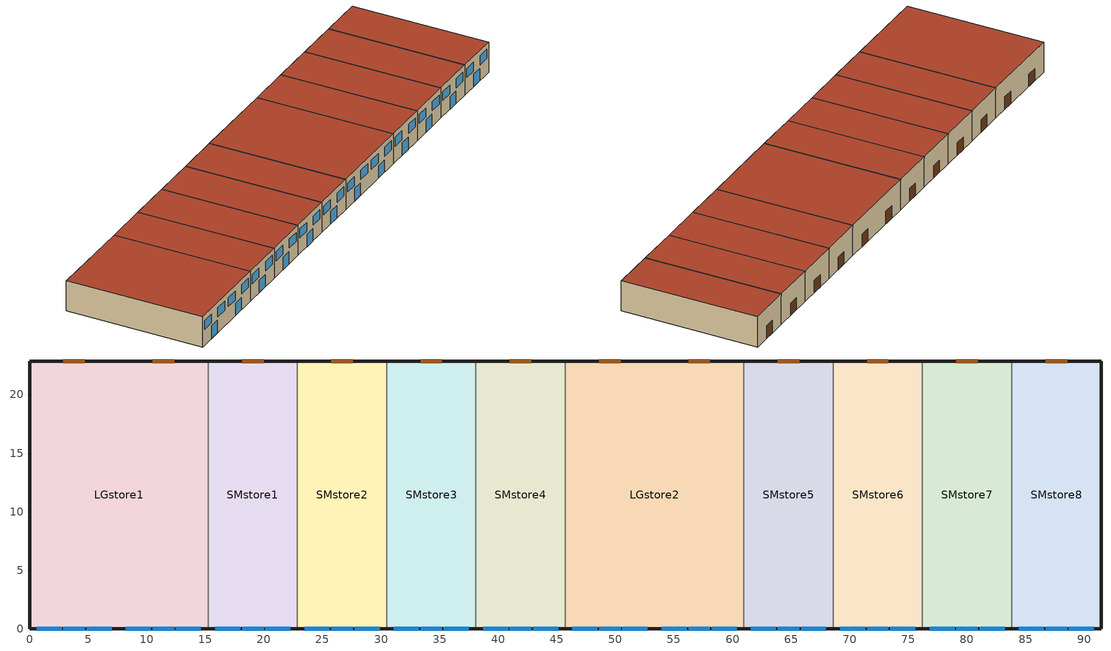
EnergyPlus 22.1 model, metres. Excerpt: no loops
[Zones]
LGstore1
 floor ground (LGstore1_Floor_Ffactor): 0,22.86 15.24,22.86 15.24,0 0,0 z0
 wall outside (nonres_ext_wall_grd): 15.24,22.86 0,22.86 0,0 15.24,0 z0:5.18
 wall to SMstore1 (int_wall): 15.24,0 15.24,22.86 z0:5.18
 window (NonresWindow_U_0.248_SHGC_0.21): 0.61,0 2.74,0 / 4.88,0 7.01,0 / 8.23,0 10.36,0 / 12.5,0 14.63,0 z2.72:4.24; 2.9,0 4.73,0 / 10.52,0 12.35,0 z0:2.13
 door (Swinging Door_con): 4.73,22.86 2.9,22.86 / 12.35,22.86 10.52,22.86 z0:2.13
 roof outside (nonres_roof): 15.24,22.86 0,22.86 0,0 15.24,0 z5.18
SMstore1
 floor ground (SMstore1_Floor_Ffactor): 15.24,22.86 22.86,22.86 22.86,0 15.24,0 z0
 wall outside (nonres_ext_wall_grd): 15.24,0 22.86,0 / 22.86,22.86 15.24,22.86 z0:5.18
 wall to SMstore2 (int_wall): 22.86,0 22.86,22.86 z0:5.18
 window (NonresWindow_U_0.248_SHGC_0.21): 15.85,0 17.98,0 / 20.12,0 22.25,0 z2.72:4.24; 18.14,0 19.97,0 z0:2.13
 door (Swinging Door_con): 19.97,22.86 18.14,22.86 z0:2.13
 roof outside (nonres_roof): 22.86,22.86 15.24,22.86 15.24,0 22.86,0 z5.18
SMstore2
 floor ground (SMstore2_Floor_Ffactor): 22.86,22.86 30.48,22.86 30.48,0 22.86,0 z0
 wall outside (nonres_ext_wall_grd): 22.86,0 30.48,0 / 30.48,22.86 22.86,22.86 z0:5.18
 wall to SMstore3 (int_wall): 30.48,0 30.48,22.86 z0:5.18
 window (NonresWindow_U_0.248_SHGC_0.21): 23.47,0 25.6,0 / 27.74,0 29.87,0 z2.72:4.24; 25.76,0 27.58,0 z0:2.13
 door (Swinging Door_con): 27.58,22.86 25.76,22.86 z0:2.13
 roof outside (nonres_roof): 30.48,22.86 22.86,22.86 22.86,0 30.48,0 z5.18
SMstore3
 floor ground (SMstore3_Floor_Ffactor): 30.48,22.86 38.1,22.86 38.1,0 30.48,0 z0
 wall outside (nonres_ext_wall_grd): 30.48,0 38.1,0 / 38.1,22.86 30.48,22.86 z0:5.18
 wall to SMstore4 (int_wall): 38.1,0 38.1,22.86 z0:5.18
 window (NonresWindow_U_0.248_SHGC_0.21): 31.09,0 33.22,0 / 35.36,0 37.49,0 z2.72:4.24; 33.38,0 35.2,0 z0:2.13
 door (Swinging Door_con): 35.2,22.86 33.38,22.86 z0:2.13
 roof outside (nonres_roof): 38.1,22.86 30.48,22.86 30.48,0 38.1,0 z5.18
SMstore4
 floor ground (SMstore4_Floor_Ffactor): 38.1,22.86 45.72,22.86 45.72,0 38.1,0 z0
 wall outside (nonres_ext_wall_grd): 38.1,0 45.72,0 / 45.72,22.86 38.1,22.86 z0:5.18
 wall to LGstore2 (int_wall): 45.72,0 45.72,22.86 z0:5.18
 window (NonresWindow_U_0.248_SHGC_0.21): 38.71,0 40.84,0 / 42.98,0 45.11,0 z2.72:4.24; 41,0 42.82,0 z0:2.13
 door (Swinging Door_con): 42.82,22.86 41,22.86 z0:2.13
 roof outside (nonres_roof): 45.72,22.86 38.1,22.86 38.1,0 45.72,0 z5.18
LGstore2
 floor ground (LGstore2_Floor_Ffactor): 45.72,22.86 60.96,22.86 60.96,0 45.72,0 z0
 wall outside (nonres_ext_wall_grd): 60.96,22.86 45.72,22.86 / 45.72,0 60.96,0 z0:5.18
 wall to SMstore5 (int_wall): 60.96,0 60.96,22.86 z0:5.18
 window (NonresWindow_U_0.248_SHGC_0.21): 46.33,0 48.46,0 / 50.6,0 52.73,0 / 53.95,0 56.08,0 / 58.22,0 60.35,0 z2.72:4.24; 48.62,0 50.44,0 / 56.24,0 58.06,0 z0:2.13
 door (Swinging Door_con): 50.44,22.86 48.62,22.86 / 58.06,22.86 56.24,22.86 z0:2.13
 roof outside (nonres_roof): 60.96,22.86 45.72,22.86 45.72,0 60.96,0 z5.18
SMstore5
 floor ground (SMstore5_Floor_Ffactor): 60.96,22.86 68.58,22.86 68.58,0 60.96,0 z0
 wall outside (nonres_ext_wall_grd): 60.96,0 68.58,0 / 68.58,22.86 60.96,22.86 z0:5.18
 wall to SMstore6 (int_wall): 68.58,0 68.58,22.86 z0:5.18
 window (NonresWindow_U_0.248_SHGC_0.21): 61.57,0 63.7,0 / 65.84,0 67.97,0 z2.72:4.24; 63.86,0 65.68,0 z0:2.13
 door (Swinging Door_con): 65.68,22.86 63.86,22.86 z0:2.13
 roof outside (nonres_roof): 68.58,22.86 60.96,22.86 60.96,0 68.58,0 z5.18
SMstore6
 floor ground (SMstore6_Floor_Ffactor): 68.58,22.86 76.2,22.86 76.2,0 68.58,0 z0
 wall outside (nonres_ext_wall_grd): 68.58,0 76.2,0 / 76.2,22.86 68.58,22.86 z0:5.18
 wall to SMstore7 (int_wall): 76.2,0 76.2,22.86 z0:5.18
 window (NonresWindow_U_0.248_SHGC_0.21): 69.19,0 71.32,0 / 73.46,0 75.59,0 z2.72:4.24; 71.48,0 73.3,0 z0:2.13
 door (Swinging Door_con): 73.3,22.86 71.48,22.86 z0:2.13
 roof outside (nonres_roof): 76.2,22.86 68.58,22.86 68.58,0 76.2,0 z5.18
SMstore7
 floor ground (SMstore7_Floor_Ffactor): 76.2,22.86 83.82,22.86 83.82,0 76.2,0 z0
 wall outside (nonres_ext_wall_grd): 76.2,0 83.82,0 / 83.82,22.86 76.2,22.86 z0:5.18
 wall to SMstore8 (int_wall): 83.82,0 83.82,22.86 z0:5.18
 window (NonresWindow_U_0.248_SHGC_0.21): 76.81,0 78.94,0 / 81.08,0 83.21,0 z2.72:4.24; 79.1,0 80.92,0 z0:2.13
 door (Swinging Door_con): 80.92,22.86 79.1,22.86 z0:2.13
 roof outside (nonres_roof): 83.82,22.86 76.2,22.86 76.2,0 83.82,0 z5.18
SMstore8
 floor ground (SMstore8_Floor_Ffactor): 83.82,22.86 91.44,22.86 91.44,0 83.82,0 z0
 wall outside (nonres_ext_wall_grd): 83.82,0 91.44,0 91.44,22.86 83.82,22.86 z0:5.18
 window (NonresWindow_U_0.248_SHGC_0.21): 84.43,0 86.56,0 / 88.7,0 90.83,0 z2.72:4.24; 86.72,0 88.54,0 z0:2.13
 door (Swinging Door_con): 88.54,22.86 86.72,22.86 z0:2.13
 roof outside (nonres_roof): 91.44,22.86 83.82,22.86 83.82,0 91.44,0 z5.18
[Building]
RetailStripmall: North Axis {deg}=0; Terrain=City; Loads Convergence Tolerance Value {W}=0.04; Temperature Convergence Tolerance Value {deltaC}=0.2; Solar Distribution=FullInteriorAndExterior; Maximum Number of Warmup Days=25; Minimum Number of Warmup Days=6
[Site:Location]
Site:Location=Albuquerque.Intl.Sunport_NM_USA WMO=723650; Latitude {N+ S-}=35.04; Longitude {W- E+}=-106.62; Time Zone Relative to GMT {GMT+/-}=-7; Elevation {m}=1620
[SizingPeriod:DesignDay] Day of Month=21; Dry-Bulb Temperature Range Modifier Type=DefaultMultipliers; Humidity Condition Type=Wetbulb; Barometric Pressure {Pa}=83318; Rain {Yes/No}=No; Snow on ground {Yes/No}=No; Daylight Savings Time Indicator=No
Name | Month | Day Type | Maximum Dry-Bulb Temperature {C} | Daily Dry-Bulb Temperature Range {C} | Wetbulb at Maximum Dry-Bulb {C} | Wind Speed {m/s} design conditions vs. traditional 6.71 m/s (15 mph) | Wind Direction {Degrees; N=0, S=180} | Solar Model Indicator | Clearness {0.0 to 1.1} | Wind Speed {m/s} design conditions vs. traditional 3.35 m/s (7mph) | ASHRAE Clear Sky Optical Depth for Beam Irradiance (taub) | ASHRAE Clear Sky Optical Depth for Diffuse Irradiance (taud)
Albuquerque.Intl.Sunport_NM_USA Ann Htg 99.6% Condns DB | 12 | WinterDesignDay | -7.9 | 0 | -7.9 | 3.2 | 0 | ASHRAEClearSky | 0
Albuquerque.Intl.Sunport_NM_USA Ann Clg .4% Condns DB=>MWB | 7 | SummerDesignDay | 35.1 | 13.5 | 15.7 |  | 220 | ASHRAETau |  | 4.4 | 0.463 | 1.887
[Site:WaterMainsTemperature]
Calculation Method=Correlation; Annual average outdoor air temperature {C}=13.6333; Maximum difference in monthly average outdoor air temperatures {C}=23.5
[Site:GroundTemperature:FCfactorMethod]
January Ground Temperature {C}=13.7; February Ground Temperature {C}=7; March Ground Temperature {C}=2.1; April Ground Temperature {C}=2.6; May Ground Temperature {C}=4.3; June Ground Temperature {C}=8.8; July Ground Temperature {C}=13.9; August Ground Temperature {C}=17.8; September Ground Temperature {C}=23.2; October Ground Temperature {C}=25.6; November Ground Temperature {C}=24.1; December Ground Temperature {C}=20.5
[Material:NoMass]
Opaque Door panel_con: MediumRough, 0.475973, 0.9, 0.7, 0.7
Nonres_Roof_Insulation: MediumSmooth, 5.30668, 0.9, 0.7, 0.7
Nonres_Exterior_Wall_Insulation_grd: MediumSmooth, 1.81952, 0.9, 0.7, 0.7
[Construction]
Swinging Door_con: Opaque Door panel_con
InteriorFurnishings: Std Wood 6inch
int_wall: G01 13mm gypsum board, G01 13mm gypsum board
nonres_roof: F13 Built-up roofing, Nonres_Roof_Insulation, F08 Metal surface
nonres_ext_wall_grd: F07 25mm stucco, G01 16mm gypsum board, Nonres_Exterior_Wall_Insulation_grd, G01 16mm gypsum board
NonresWindow_U_0.248_SHGC_0.21: Nonres Window Glazing Layer
[Material]
Name | Roughness | Thickness {m} | Conductivity {W/m-K} | Density {kg/m3} | Specific Heat {J/kg-K} | Thermal Absorptance | Solar Absorptance | Visible Absorptance | Absorptance:Thermal | Absorptance:Solar | Absorptance:Visible
Std Wood 6inch | MediumSmooth | 0.15 | 0.12 | 540 | 1210 | 0.9 | 0.7 | 0.7
F07 25mm stucco | Smooth | 0.0254 | 0.72 | 1856 | 840 | 0.9 | 0.7 | 0.7
F08 Metal surface | Smooth | 0.0008 | 45.28 | 7824 | 500
F13 Built-up roofing | Rough | 0.0095 | 0.16 | 1120 | 1460 |  |  |  | 0.9 | 0.77
G01 13mm gypsum board | Smooth | 0.0127 | 0.16 | 800 | 1090 |  |  |  | 0.9 | 0.7 | 0.5
G01 16mm gypsum board | MediumSmooth | 0.0159 | 0.16 | 800 | 1090
[WindowMaterial:SimpleGlazingSystem]
Nonres Window Glazing Layer: U-Factor {W/m2-K}=1.40821; Solar Heat Gain Coefficient=0.21; Visible Transmittance=0.29
[Construction:FfactorGroundFloor] F-Factor {W/m-K}=0.90012
Name | Area {m2} | PerimeterExposed {m}
LGstore1_Floor_Ffactor | 348.3864 | 53.34
SMstore1_Floor_Ffactor; SMstore2_Floor_Ffactor; SMstore3_Floor_Ffactor; SMstore4_Floor_Ffactor; SMstore5_Floor_Ffactor; SMstore6_Floor_Ffactor; SMstore7_Floor_Ffactor | 174.193 | 15.24
LGstore2_Floor_Ffactor | 348.386 | 30.48
SMstore8_Floor_Ffactor | 174.193 | 38.1
[Generator:PVWatts]
PV_module: PVWatts Version=5; DC System Capacity {W}=13500; Module Type=Premium; Array Type=FixedOpenRack; System Losses=0.113; Array Geometry Type=TiltAzimuth; Tilt Angle {deg}=0; Azimuth Angle {deg}=180
[ElectricLoadCenter:Generators]
PV_Generator: Generator 1=PV_module; Generator 1 Rated Electric Power Output {W}=13500; Generator 1 Availability Schedule=PV_SCH
[ElectricLoadCenter:Inverter:PVWatts]
PV_Inverter: DC to AC Size Ratio=1.2; Inverter Efficiency=0.96
[ElectricLoadCenter:Distribution]
Generator: Generator List=PV_Generator; Generator Operation Scheme Type=Baseload; Electrical Buss Type=DirectCurrentWithInverter; Inverter=PV_Inverter
[Zone] Type=1; Multiplier=1; Ceiling Height {m}=-9999; Floor Area {m2}=autocalculate; Part of Total Floor Area=Yes
Name | Volume {m3}
LGstore1; LGstore2 | 1805.2
SMstore1; SMstore2; SMstore3; SMstore4; SMstore5; SMstore6; SMstore7; SMstore8 | 902.6
[InternalMass] Construction=InteriorFurnishings
Name | Zone or ZoneList | Surface Area {m2}
LGstore1_InternalMass_1 | LGstore1 | 696.7728
SMstore1_InternalMass_1 | SMstore1 | 348.3864
SMstore2_InternalMass_1 | SMstore2 | 348.3864
SMstore3_InternalMass_1 | SMstore3 | 348.3864
SMstore4_InternalMass_1 | SMstore4 | 348.3864
LGstore2_InternalMass_1 | LGstore2 | 696.7728
SMstore5_InternalMass_1 | SMstore5 | 348.3864
SMstore6_InternalMass_1 | SMstore6 | 348.3864
SMstore7_InternalMass_1 | SMstore7 | 348.3864
SMstore8_InternalMass_1 | SMstore8 | 348.3864
[ZoneInfiltration:DesignFlowRate] Temperature Term Coefficient=0; Velocity Squared Term Coefficient=0
Name | Zone or ZoneList | Schedule | Design Flow Rate Calculation Method | Flow per Exterior Surface Area {m3/s-m2} | Constant Term Coefficient | Velocity Term Coefficient | Design Flow Rate {m3/s}
LGstore1_Infiltration | LGstore1 | Type1_Infil_SCH | Flow/ExteriorWallArea | 0.000569572 | 0 | 0.224
LGstore1_Door_Infiltration | LGstore1 | INFIL_Door_Opening_SCH | Flow/Zone |  | 1 | 0 | 0.241165
SMstore1_Infiltration | SMstore1 | Type1_Infil_SCH | Flow/ExteriorWallArea | 0.000569572 | 0 | 0.224
SMstore1_Door_Infiltration | SMstore1 | INFIL_Door_Opening_SCH | Flow/Zone |  | 1 | 0 | 0.134505
SMstore2_Infiltration | SMstore2 | Type2_Infil_SCH | Flow/ExteriorWallArea | 0.000569572 | 0 | 0.224
SMstore2_Door_Infiltration | SMstore2 | INFIL_Door_Opening_SCH | Flow/Zone |  | 1 | 0 | 0.134505
SMstore3_Infiltration | SMstore3 | Type2_Infil_SCH | Flow/ExteriorWallArea | 0.000569572 | 0 | 0.224
SMstore3_Door_Infiltration | SMstore3 | INFIL_Door_Opening_SCH | Flow/Zone |  | 1 | 0 | 0.134505
SMstore4_Infiltration | SMstore4 | Type2_Infil_SCH | Flow/ExteriorWallArea | 0.000569572 | 0 | 0.224
SMstore4_Door_Infiltration | SMstore4 | INFIL_Door_Opening_SCH | Flow/Zone |  | 1 | 0 | 0.134505
LGstore2_Infiltration | LGstore2 | Type3_Infil_SCH | Flow/ExteriorWallArea | 0.000569572 | 0 | 0.224
LGstore2_Door_Infiltration | LGstore2 | INFIL_Door_Opening_SCH | Flow/Zone |  | 1 | 0 | 0.241165
SMstore5_Infiltration | SMstore5 | Type3_Infil_SCH | Flow/ExteriorWallArea | 0.000569572 | 0 | 0.224
SMstore5_Door_Infiltration | SMstore5 | INFIL_Door_Opening_SCH | Flow/Zone |  | 1 | 0 | 0.134505
SMstore6_Infiltration | SMstore6 | Type3_Infil_SCH | Flow/ExteriorWallArea | 0.000569572 | 0 | 0.224
SMstore6_Door_Infiltration | SMstore6 | INFIL_Door_Opening_SCH | Flow/Zone |  | 1 | 0 | 0.134505
SMstore7_Infiltration | SMstore7 | Type3_Infil_SCH | Flow/ExteriorWallArea | 0.000569572 | 0 | 0.224
SMstore7_Door_Infiltration | SMstore7 | INFIL_Door_Opening_SCH | Flow/Zone |  | 1 | 0 | 0.134505
SMstore8_Infiltration | SMstore8 | Type3_Infil_SCH | Flow/ExteriorWallArea | 0.000569572 | 0 | 0.224
SMstore8_Door_Infiltration | SMstore8 | INFIL_Door_Opening_SCH | Flow/Zone |  | 1 | 0 | 0.134505
[People] Number of People Calculation Method=People; Fraction Radiant=0.3; Sensible Heat Fraction=AUTOCALCULATE; Activity Level Schedule=ACTIVITY_SCH; Enable ASHRAE 55 Comfort Warnings=No; Mean Radiant Temperature Calculation Type=EnclosureAveraged; Work Efficiency Schedule=WORK_EFF_SCH; Clothing Insulation Calculation Method=ClothingInsulationSchedule; Clothing Insulation Schedule=CLOTHING_SCH; Air Velocity Schedule=AIR_VELO_SCH; Thermal Comfort Model 1 Type=FANGER
Name | Zone or ZoneList or Space or SpaceList | Number of People Schedule | Number of People
LGstore1 | LGstore1 | Type1_OCC_SCH | 56.25053
SMstore1 | SMstore1 | Type1_OCC_SCH | 28.12446
SMstore2 | SMstore2 | Type2_OCC_SCH | 28.12446
SMstore3 | SMstore3 | Type2_OCC_SCH | 28.12446
SMstore4 | SMstore4 | Type2_OCC_SCH | 28.12446
LGstore2 | LGstore2 | Type3_OCC_SCH | 56.25053
SMstore5 | SMstore5 | Type3_OCC_SCH | 28.12446
SMstore6 | SMstore6 | Type3_OCC_SCH | 28.12446
SMstore7 | SMstore7 | Type3_OCC_SCH | 28.12446
SMstore8 | SMstore8 | Type3_OCC_SCH | 28.12446
[Lights] Design Level Calculation Method=Watts/Area; Return Air Fraction=0; Fraction Radiant=0.7; Fraction Visible=0.2; Fraction Replaceable=1; Return Air Fraction Calculated from Plenum Temperature=No
Name | Zone or ZoneList or Space or SpaceList | Schedule | Watts per Zone Floor Area {W/m2}
LGstore1_Lights | LGstore1 | ltg_sch_base_lpd1 | 7.551227
LGstore1_Lights_allowance | LGstore1 | ltg_sch_display_lpd_type3_lgstore | 4.03722
SMstore1_Lights | SMstore1 | ltg_sch_base_small_lpd1 | 7.574882
SMstore1_Lights_allowance | SMstore1 | ltg_sch_display_lpd_type3_smstore | 6.19089
SMstore2_Lights | SMstore2 | ltg_sch_base_small_lpd2_type2 | 7.55566
SMstore2_Lights_allowance | SMstore2 | ltg_sch_display_lpd_type2_smstore | 5.38359
SMstore3_Lights | SMstore3 | ltg_sch_base_small_lpd2_type2 | 7.55566
SMstore3_Lights_allowance | SMstore3 | ltg_sch_display_lpd_type2_smstore | 5.38359
SMstore4_Lights | SMstore4 | ltg_sch_base_small_lpd2_type2 | 7.55566
SMstore4_Lights_allowance | SMstore4 | ltg_sch_display_lpd_type2_smstore | 5.38359
LGstore2_Lights | LGstore2 | ltg_sch_base_lpd2 | 7.531999
LGstore2_Lights_allowance | LGstore2 | ltg_sch_display_lpd_type1_lgstore | 0
SMstore5_Lights | SMstore5 | ltg_sch_base_small_lpd2_type3 | 7.55566
SMstore5_Lights_allowance | SMstore5 | ltg_sch_display_lpd_type1_smstore | 0
SMstore6_Lights | SMstore6 | ltg_sch_base_small_lpd2_type3 | 7.55566
SMstore6_Lights_allowance | SMstore6 | ltg_sch_display_lpd_type1_smstore | 0
SMstore7_Lights | SMstore7 | ltg_sch_base_small_lpd2_type3 | 7.55566
SMstore7_Lights_allowance | SMstore7 | ltg_sch_display_lpd_type1_smstore | 0
SMstore8_Lights | SMstore8 | ltg_sch_base_small_lpd2_type3 | 7.55566
SMstore8_Lights_allowance | SMstore8 | ltg_sch_display_lpd_type1_smstore | 0
[ElectricEquipment] Design Level Calculation Method=EquipmentLevel; Fraction Latent=0; Fraction Radiant=0.5; Fraction Lost=0
Name | Zone or ZoneList or Space or SpaceList | Schedule | Design Level {W}
LGstore1_MiscPlug_Equip | LGstore1 | TYPE1_EQUIP_SCH | 1498.06
SMstore1_MiscPlug_Equip | SMstore1 | TYPE1_EQUIP_SCH | 749.0308
SMstore2_MiscPlug_Equip | SMstore2 | TYPE2_EQUIP_SCH | 749.0308
SMstore3_MiscPlug_Equip | SMstore3 | TYPE2_EQUIP_SCH | 749.0308
SMstore4_MiscPlug_Equip | SMstore4 | TYPE2_EQUIP_SCH | 749.0308
LGstore2_MiscPlug_Equip | LGstore2 | TYPE3_EQUIP_SCH | 1498.06
SMstore5_MiscPlug_Equip | SMstore5 | TYPE3_EQUIP_SCH | 749.0308
SMstore6_MiscPlug_Equip | SMstore6 | TYPE3_EQUIP_SCH | 749.0308
SMstore7_MiscPlug_Equip | SMstore7 | TYPE3_EQUIP_SCH | 749.0308
SMstore8_MiscPlug_Equip | SMstore8 | TYPE3_EQUIP_SCH | 749.0308
[Exterior:Lights] Control Option=AstronomicalClock
Name | Schedule | Design Level {W}
Exterior_Lights_a | Exterior_lighting_schedule_a | 437.57
Exterior_Lights_b | Exterior_lighting_schedule_b_2016 | 1882.64
Exterior_Lights_c | Exterior_lighting_schedule_c_2016 | 1466.47
[EnergyManagementSystem:Sensor]
OAT_F: Output:Variable or Output:Meter=Site Outdoor Air Drybulb Temperature
[EnergyManagementSystem:Actuator] Actuated Component Type=Lights; Actuated Component Control Type=Electricity Rate
Name | Actuated Component Unique
LGSTORE1_Light_Actuator | LGSTORE1_lights
LGSTORE1_Light_ALLOWANCE_Actuator | LGSTORE1_lights_ALLOWANCE
SMSTORE1_Light_Actuator | SMSTORE1_lights
SMSTORE1_Light_ALLOWANCE_Actuator | SMSTORE1_lights_ALLOWANCE
SMSTORE2_Light_Actuator | SMSTORE2_lights
SMSTORE2_Light_ALLOWANCE_Actuator | SMSTORE2_lights_ALLOWANCE
SMSTORE3_Light_Actuator | SMSTORE3_lights
SMSTORE3_Light_ALLOWANCE_Actuator | SMSTORE3_lights_ALLOWANCE
SMSTORE4_Light_Actuator | SMSTORE4_lights
SMSTORE4_Light_ALLOWANCE_Actuator | SMSTORE4_lights_ALLOWANCE
SMSTORE5_Light_Actuator | SMSTORE5_lights
SMSTORE5_Light_ALLOWANCE_Actuator | SMSTORE5_lights_ALLOWANCE
SMSTORE6_Light_Actuator | SMSTORE6_lights
SMSTORE6_Light_ALLOWANCE_Actuator | SMSTORE6_lights_ALLOWANCE
SMSTORE7_Light_Actuator | SMSTORE7_lights
SMSTORE7_Light_ALLOWANCE_Actuator | SMSTORE7_lights_ALLOWANCE
SMSTORE8_Light_Actuator | SMSTORE8_lights
SMSTORE8_Light_ALLOWANCE_Actuator | SMSTORE8_lights_ALLOWANCE
LGSTORE2_Light_Actuator | LGSTORE2_lights
LGSTORE2_Light_ALLOWANCE_Actuator | LGSTORE2_lights_ALLOWANCE
[EnergyManagementSystem:Program]
SET_LGSTORE1_Light_EMS_Program: SET LGSTORE1_LSr_IP=0.093*LGSTORE1_LSr/LGSTORE1_Area; IF (LGSTORE1_Occ_Sensor <= 0) && (LGSTORE1_LSr_IP >= 0.02); SET LGSTORE1_Light_Actuator = 0.02*LGSTORE1_Area/0.09290304; SET LGSTORE1_Light_ALLOWANCE_Actuator = 0; ELSE; SET LGSTORE1_Light_Actuator = NULL; SET LGSTORE1_Light_ALLOWANCE_Actuator = NULL; ENDIF
SET_SMSTORE1_Light_EMS_Program: SET SMSTORE1_LSr_IP=0.093*SMSTORE1_LSr/SMSTORE1_Area; IF (SMSTORE1_Occ_Sensor <= 0) && (SMSTORE1_LSr_IP >= 0.02); SET SMSTORE1_Light_Actuator = 0.02*SMSTORE1_Area/0.09290304; SET SMSTORE1_Light_ALLOWANCE_Actuator = 0; ELSE; SET SMSTORE1_Light_Actuator = NULL; SET SMSTORE1_Light_ALLOWANCE_Actuator = NULL; ENDIF
SET_SMSTORE2_Light_EMS_Program: SET SMSTORE2_LSr_IP=0.093*SMSTORE2_LSr/SMSTORE2_Area; IF (SMSTORE2_Occ_Sensor <= 0) && (SMSTORE2_LSr_IP >= 0.02); SET SMSTORE2_Light_Actuator = 0.02*SMSTORE2_Area/0.09290304; SET SMSTORE2_Light_ALLOWANCE_Actuator = 0; ELSE; SET SMSTORE2_Light_Actuator = NULL; SET SMSTORE2_Light_ALLOWANCE_Actuator = NULL; ENDIF
SET_SMSTORE3_Light_EMS_Program: SET SMSTORE3_LSr_IP=0.093*SMSTORE3_LSr/SMSTORE3_Area; IF (SMSTORE3_Occ_Sensor <= 0) && (SMSTORE3_LSr_IP >= 0.02); SET SMSTORE3_Light_Actuator = 0.02*SMSTORE3_Area/0.09290304; SET SMSTORE3_Light_ALLOWANCE_Actuator = 0; ELSE; SET SMSTORE3_Light_Actuator = NULL; SET SMSTORE3_Light_ALLOWANCE_Actuator = NULL; ENDIF
SET_SMSTORE4_Light_EMS_Program: SET SMSTORE4_LSr_IP=0.093*SMSTORE4_LSr/SMSTORE4_Area; IF (SMSTORE4_Occ_Sensor <= 0) && (SMSTORE4_LSr_IP >= 0.02); SET SMSTORE4_Light_Actuator = 0.02*SMSTORE4_Area/0.09290304; SET SMSTORE4_Light_ALLOWANCE_Actuator = 0; ELSE; SET SMSTORE4_Light_Actuator = NULL; SET SMSTORE4_Light_ALLOWANCE_Actuator = NULL; ENDIF
SET_SMSTORE5_Light_EMS_Program: SET SMSTORE5_LSr_IP=0.093*SMSTORE5_LSr/SMSTORE5_Area; IF (SMSTORE5_Occ_Sensor <= 0) && (SMSTORE5_LSr_IP >= 0.02); SET SMSTORE5_Light_Actuator = 0.02*SMSTORE5_Area/0.09290304; SET SMSTORE5_Light_ALLOWANCE_Actuator = 0; ELSE; SET SMSTORE5_Light_Actuator = NULL; SET SMSTORE5_Light_ALLOWANCE_Actuator = NULL; ENDIF
SET_SMSTORE6_Light_EMS_Program: SET SMSTORE6_LSr_IP=0.093*SMSTORE6_LSr/SMSTORE6_Area; IF (SMSTORE6_Occ_Sensor <= 0) && (SMSTORE6_LSr_IP >= 0.02); SET SMSTORE6_Light_Actuator = 0.02*SMSTORE6_Area/0.09290304; SET SMSTORE6_Light_ALLOWANCE_Actuator = 0; ELSE; SET SMSTORE6_Light_Actuator = NULL; SET SMSTORE6_Light_ALLOWANCE_Actuator = NULL; ENDIF
SET_SMSTORE7_Light_EMS_Program: SET SMSTORE7_LSr_IP=0.093*SMSTORE7_LSr/SMSTORE7_Area; IF (SMSTORE7_Occ_Sensor <= 0) && (SMSTORE7_LSr_IP >= 0.02); SET SMSTORE7_Light_Actuator = 0.02*SMSTORE7_Area/0.09290304; SET SMSTORE7_Light_ALLOWANCE_Actuator = 0; ELSE; SET SMSTORE7_Light_Actuator = NULL; SET SMSTORE7_Light_ALLOWANCE_Actuator = NULL; ENDIF
SET_SMSTORE8_Light_EMS_Program: SET SMSTORE8_LSr_IP=0.093*SMSTORE8_LSr/SMSTORE8_Area; IF (SMSTORE8_Occ_Sensor <= 0) && (SMSTORE8_LSr_IP >= 0.02); SET SMSTORE8_Light_Actuator = 0.02*SMSTORE8_Area/0.09290304; SET SMSTORE8_Light_ALLOWANCE_Actuator = 0; ELSE; SET SMSTORE8_Light_Actuator = NULL; SET SMSTORE8_Light_ALLOWANCE_Actuator = NULL; ENDIF
SET_LGSTORE2_Light_EMS_Program: SET LGSTORE2_LSr_IP=0.093*LGSTORE2_LSr/LGSTORE2_Area; IF (LGSTORE2_Occ_Sensor <= 0) && (LGSTORE2_LSr_IP >= 0.02); SET LGSTORE2_Light_Actuator = 0.02*LGSTORE2_Area/0.09290304; SET LGSTORE2_Light_ALLOWANCE_Actuator = 0; ELSE; SET LGSTORE2_Light_Actuator = NULL; SET LGSTORE2_Light_ALLOWANCE_Actuator = NULL; ENDIF
[EnergyManagementSystem:ProgramCallingManager]
SET_LGSTORE1_Light_EMS_Program_Prog_Manager: BeginTimestepBeforePredictor; SET_LGSTORE1_Light_EMS_Program
SET_SMSTORE1_Light_EMS_Program_Prog_Manager: BeginTimestepBeforePredictor; SET_SMSTORE1_Light_EMS_Program
SET_SMSTORE2_Light_EMS_Program_Prog_Manager: BeginTimestepBeforePredictor; SET_SMSTORE2_Light_EMS_Program
SET_SMSTORE3_Light_EMS_Program_Prog_Manager: BeginTimestepBeforePredictor; SET_SMSTORE3_Light_EMS_Program
SET_SMSTORE4_Light_EMS_Program_Prog_Manager: BeginTimestepBeforePredictor; SET_SMSTORE4_Light_EMS_Program
SET_SMSTORE5_Light_EMS_Program_Prog_Manager: BeginTimestepBeforePredictor; SET_SMSTORE5_Light_EMS_Program
SET_SMSTORE6_Light_EMS_Program_Prog_Manager: BeginTimestepBeforePredictor; SET_SMSTORE6_Light_EMS_Program
SET_SMSTORE7_Light_EMS_Program_Prog_Manager: BeginTimestepBeforePredictor; SET_SMSTORE7_Light_EMS_Program
SET_SMSTORE8_Light_EMS_Program_Prog_Manager: BeginTimestepBeforePredictor; SET_SMSTORE8_Light_EMS_Program
SET_LGSTORE2_Light_EMS_Program_Prog_Manager: BeginTimestepBeforePredictor; SET_LGSTORE2_Light_EMS_Program
[AvailabilityManager:NightCycle] Applicability Schedule=Always_On; Control Type=CycleOnAny; Thermostat Tolerance {deltaC}=1; Cycling Run Time Control Type=FixedRunTime; Cycling Run Time {s}=1800
Name | Fan Schedule
PSZ-AC_1:1 Availability Manager; PSZ-AC_2:2 Availability Manager | Type1_FAN_SCH
PSZ-AC_3:3 Availability Manager; PSZ-AC_4:4 Availability Manager; PSZ-AC_5:5 Availability Manager | Type2_FAN_SCH
PSZ-AC_6:6 Availability Manager; PSZ-AC_7:7 Availability Manager; PSZ-AC_8:8 Availability Manager; PSZ-AC_9:9 Availability Manager; PSZ-AC_10:10 Availability Manager | Type3_FAN_SCH
[Schedule:Compact]
PV_SCH; ALWAYS_ON: Through: 12/31, For: AllDays, Until: 24:00, 1
Type1_OCC_SCH: Through: 12/31, For: Monday Tuesday Wednesday Thursday, Until: 08:00, 0, Until: 10:00, 0.05, Until: 12:00, 0.1, Until: 13:00, 0.2, Until: 15:00, 0.4, Until: 17:00, 0.25, Until: 20:00, 0.5, Until: 23:00, 0.3, Until: 24:00, 0.05, For: SummerDesignDay, Until: 24:00, 1, For: Friday Saturday, Until: 01:00, 0.05, Until: 09:00, 0, Until: 10:00, 0.05, Until: 12:00, 0.1, Until: 13:00, 0.2, Until: 14:00, 0.6, Until: 15:00, 0.4, Until: 17:00, 0.25, Until: 20:00, 0.5, Until: 23:00, 0.3, Until: 24:00, 0.2, For: WinterDesignDay, Until: 24:00, 0, For: Sunday Holidays AllOtherDays, Until: 08:00, 0, Until: 10:00, 0.05, Until: 11:00, 0.1, Until: 12:00, 0.2, Until: 13:00, 0.4, Until: 14:00, 0.6, Until: 16:00, 0.4, Until: 17:00, 0.3, Until: 19:00, 0.6, Until: 21:00, 0.4, Until: 22:00, 0.3, Until: 23:00, 0.2, Until: 24:00, 0.05
Type2_OCC_SCH: Through: 12/31, For: Weekdays, Until: 08:00, 0, Until: 09:00, 0.05, Until: 12:00, 0.1, Until: 13:00, 0.2, Until: 14:00, 0.4, Until: 15:00, 0.3, Until: 17:00, 0.2, Until: 19:00, 0.5, Until: 20:00, 0.2, Until: 21:00, 0.05, Until: 24:00, 0, For: SummerDesignDay, Until: 24:00, 1, For: Saturday, Until: 08:00, 0, Until: 09:00, 0.05, Until: 11:00, 0.1, Until: 12:00, 0.2, Until: 13:00, 0.4, Until: 14:00, 0.6, Until: 15:00, 0.4, Until: 18:00, 0.3, Until: 19:00, 0.05, Until: 24:00, 0, For: WinterDesignDay, Until: 24:00, 0, For: Sunday Holidays AllOtherDays, Until: 09:00, 0, Until: 10:00, 0.05, Until: 11:00, 0.1, Until: 12:00, 0.2, Until: 14:00, 0.4, Until: 15:00, 0.3, Until: 16:00, 0.2, Until: 17:00, 0.1, Until: 18:00, 0.05, Until: 24:00, 0
Type3_OCC_SCH: Through: 12/31, For: Weekdays, Until: 09:00, 0, Until: 10:00, 0.11, Until: 11:00, 0.11, Until: 12:00, 0.43, Until: 13:00, 0.46, Until: 14:00, 0.71, Until: 15:00, 0.5, Until: 16:00, 0.69, Until: 17:00, 0.54, Until: 18:00, 0.71, Until: 19:00, 0.34, Until: 20:00, 0.26, Until: 21:00, 0.11, Until: 24:00, 0, For: SummerDesignDay, Until: 24:00, 1, For: Saturday, Until: 09:00, 0, Until: 10:00, 0.11, Until: 11:00, 0.11, Until: 12:00, 0.58, Until: 13:00, 0.71, Until: 14:00, 0.74, Until: 15:00, 0.77, Until: 16:00, 0.8, Until: 17:00, 0.74, Until: 18:00, 0.54, Until: 19:00, 0.11, Until: 24:00, 0, For: WinterDesignDay, Until: 24:00, 0, For: Sunday Holidays AllOtherDays, Until: 10:00, 0, Until: 11:00, 0.11, Until: 12:00, 0.11, Until: 13:00, 0.43, Until: 14:00, 0.46, Until: 15:00, 0.5, Until: 16:00, 0.69, Until: 17:00, 0.34, Until: 18:00, 0.11, Until: 21:00, 0, Until: 23:00, 0, Until: 24:00, 0
Type1_EQUIP_SCH: Through: 12/31, For: Monday Tuesday Wednesday Thursday, Until: 08:00, 0.0491562, Until: 09:00, 0.0498144, Until: 10:00, 0.498144, Until: 23:00, 0.896659, Until: 24:00, 0.498144, For: Friday Saturday, Until: 01:00, 0.498144, Until: 08:00, 0.0491562, Until: 09:00, 0.0491562, Until: 10:00, 0.498144, Until: 12:00, 0.896659, Until: 18:00, 0.896659, Until: 19:00, 0.896659, Until: 21:00, 0.896659, Until: 22:00, 0.896659, Until: 24:00, 0.896659, For: SummerDesignDay, Until: 24:00, 1, For: WinterDesignDay, Until: 24:00, 0, For: Sunday Holidays AllOtherDays, Until: 08:00, 0.0491562, Until: 09:00, 0.0498144, Until: 10:00, 0.498144, Until: 23:00, 0.896659, Until: 24:00, 0.498144
Type2_EQUIP_SCH: Through: 12/31, For: Weekdays, Until: 07:00, 0.0491562, Until: 08:00, 0.0491562, Until: 09:00, 0.498144, Until: 20:00, 0.896659, Until: 21:00, 0.498144, Until: 24:00, 0.0491562, For: Saturday, Until: 07:00, 0.0491562, Until: 08:00, 0.0491562, Until: 09:00, 0.498144, Until: 12:00, 0.896659, Until: 18:00, 0.896659, Until: 19:00, 0.498144, Until: 24:00, 0.0491562, For: SummerDesignDay, Until: 24:00, 1, For: WinterDesignDay, Until: 24:00, 0, For: Sunday Holidays AllOtherDays, Until: 08:00, 0.0491562, Until: 09:00, 0.0498144, Until: 10:00, 0.498144, Until: 17:00, 0.896659, Until: 18:00, 0.498144, Until: 24:00, 0.0491562
Type3_EQUIP_SCH: Through: 12/31, For: Weekdays, Until: 08:00, 0.0491562, Until: 09:00, 0.0491562, Until: 10:00, 0.498144, Until: 20:00, 0.896659, Until: 21:00, 0.498144, Until: 24:00, 0.0491562, For: Saturday, Until: 08:00, 0.0491562, Until: 09:00, 0.0491562, Until: 10:00, 0.498144, Until: 12:00, 0.896659, Until: 18:00, 0.896659, Until: 19:00, 0.498144, Until: 21:00, 0.0491562, Until: 22:00, 0.0491562, Until: 24:00, 0.0491562, For: SummerDesignDay, Until: 24:00, 1, For: WinterDesignDay, Until: 24:00, 0, For: Sunday Holidays AllOtherDays, Until: 09:00, 0.0491562, Until: 10:00, 0.0491562, Until: 11:00, 0.498144, Until: 17:00, 0.896659, Until: 18:00, 0.498144, Until: 24:00, 0.0491562
Type1_Infil_SCH: Through: 12/31, For: Monday Tuesday Wednesday Thursday, Until: 08:00, 1, Until: 24:00, 0.25, For: Friday Saturday, Until: 01:00, 0.25, Until: 08:00, 1, Until: 24:00, 0.25, For: WinterDesignDay SummerDesignDay, Until: 24:00, 1, For: Sunday Holidays AllOtherDays, Until: 08:00, 1, Until: 24:00, 0.25
Type2_Infil_SCH: Through: 12/31, For: Weekdays, Until: 07:00, 1, Until: 21:00, 0.25, Until: 24:00, 1, For: Saturday, Until: 07:00, 1, Until: 19:00, 0.25, Until: 24:00, 1, For: WinterDesignDay SummerDesignDay, Until: 24:00, 1, For: Sunday Holidays AllOtherDays, Until: 08:00, 1, Until: 18:00, 0.25, Until: 24:00, 1
Type3_Infil_SCH: Through: 12/31, For: Weekdays, Until: 08:00, 1, Until: 21:00, 0.25, Until: 24:00, 1, For: Saturday, Until: 08:00, 1, Until: 19:00, 0.25, Until: 24:00, 1, For: WinterDesignDay SummerDesignDay, Until: 24:00, 1, For: Sunday Holidays AllOtherDays, Until: 09:00, 1, Until: 18:00, 0.25, Until: 24:00, 1
INFIL_Door_Opening_SCH: Through: 12/31, For: AllDays, Until: 08:00, 0, Until: 12:00, 0.131, Until: 18:00, 1, Until: 20:00, 0.131, Until: 24:00, 0
Type1_FAN_SCH: Through: 12/31, For: Monday Tuesday Wednesday Thursday SummerDesignDay, Until: 08:00, 0, Until: 23:00, 1, Until: 24:00, 1, For: Friday Saturday WinterDesignDay, Until: 01:00, 1, Until: 08:00, 0, Until: 22:00, 1, Until: 24:00, 1, For: Sunday Holidays AllOtherDays, Until: 08:00, 0, Until: 23:00, 1, Until: 24:00, 1
Type2_FAN_SCH: Through: 12/31, For: Weekdays SummerDesignDay, Until: 07:00, 0, Until: 21:00, 1, Until: 24:00, 0, For: Saturday WinterDesignDay, Until: 07:00, 0, Until: 19:00, 1, Until: 24:00, 0, For: Sunday Holidays AllOtherDays, Until: 08:00, 0, Until: 18:00, 1, Until: 24:00, 0
Type3_FAN_SCH: Through: 12/31, For: Weekdays SummerDesignDay, Until: 08:00, 0, Until: 21:00, 1, Until: 24:00, 0, For: Saturday WinterDesignDay, Until: 08:00, 0, Until: 19:00, 1, Until: 24:00, 0, For: Sunday Holidays AllOtherDays, Until: 09:00, 0, Until: 18:00, 1, Until: 24:00, 0
ACTIVITY_SCH: Through: 12/31, For: AllDays, Until: 24:00, 120
WORK_EFF_SCH: Through: 12/31, For: AllDays, Until: 24:00, 0
AIR_VELO_SCH: Through: 12/31, For: AllDays, Until: 24:00, 0.2
CLOTHING_SCH: Through: 04/30, For: AllDays, Until: 24:00, 1, Through: 09/30, For: AllDays, Until: 24:00, 0.5, Through: 12/31, For: AllDays, Until: 24:00, 1
Exterior_lighting_schedule_a: Through:12/31, For:AllDays, Until: 06:00, 0, Until: 24:00, 1
Exterior_lighting_schedule_b_2016: Through:12/31, For:AllDays, Until: 06:00, 0.5, Until: 24:00, 1
Exterior_lighting_schedule_c_2016: Through:12/31, For:AllDays, Until: 06:00, 0.5, Until: 22:00, 1, Until: 24:00, 0.5
[SCHEDULE:COMPACT]
ltg_sch_display_lpd_type1_smstore; ltg_sch_display_lpd_type1_lgstore: Through: 12/31, For: SummerDesignDay, Until: 24:00, 1, For: WinterDesignDay, Until: 24:00, 0, For: Weekdays, Until: 9:00, 0.05, Until: 10:00, 0.5, Until: 20:00, 0.95, Until: 21:00, 0.5, Until: 24:00, 0.05, For: Saturday, Until: 9:00, 0.05, Until: 10:00, 0.5, Until: 18:00, 0.95, Until: 19:00, 0.5, Until: 24:00, 0.05, For: AllOtherDays, Until: 10:00, 0.05, Until: 11:00, 0.5, Until: 17:00, 0.95, Until: 18:00, 0.5, Until: 24:00, 0.05
ltg_sch_base_lpd2: Through: 12/31, For: SummerDesignDay, Until: 24:00, 1, For: WinterDesignDay, Until: 24:00, 0, For: Weekdays, Until: 9:00, 0.0416854, Until: 10:00, 0.416817, Until: 20:00, 0.791948, Until: 21:00, 0.416817, Until: 24:00, 0.0416854, For: Saturday, Until: 9:00, 0.0416854, Until: 10:00, 0.416817, Until: 18:00, 0.791948, Until: 19:00, 0.416817, Until: 24:00, 0.0416854, For: AllOtherDays, Until: 10:00, 0.0416854, Until: 11:00, 0.416817, Until: 17:00, 0.791948, Until: 18:00, 0.416817, Until: 24:00, 0.0416854
ltg_sch_base_small_lpd2_type3: Through: 12/31, For: SummerDesignDay, Until: 24:00, 1, For: WinterDesignDay, Until: 24:00, 0, For: Weekdays, Until: 9:00, 0.0424687, Until: 10:00, 0.424687, Until: 20:00, 0.806906, Until: 21:00, 0.424687, Until: 24:00, 0.0424687, For: Saturday, Until: 9:00, 0.0424687, Until: 10:00, 0.424687, Until: 18:00, 0.806906, Until: 19:00, 0.424687, Until: 24:00, 0.0424687, For: AllOtherDays, Until: 10:00, 0.0424687, Until: 11:00, 0.424687, Until: 17:00, 0.806906, Until: 18:00, 0.424687, Until: 24:00, 0.0424687
ltg_sch_display_lpd_type3_lgstore; ltg_sch_display_lpd_type3_smstore: Through: 12/31, For: SummerDesignDay, Until: 24:00, 1, For: WinterDesignDay, Until: 24:00, 0, For: Weekdays, Until: 9:00, 0.05, Until: 10:00, 0.5, Until: 23:00, 0.95, Until: 24:00, 0.5, For: Saturday, Until: 1:00, 0.5, Until: 9:00, 0.05, Until: 10:00, 0.5, Until: 24:00, 0.95, For: AllOtherDays, Until: 9:00, 0.05, Until: 10:00, 0.5, Until: 23:00, 0.95, Until: 24:00, 0.5
ltg_sch_base_small_lpd1: Through: 12/31, For: SummerDesignDay, Until: 24:00, 1, For: WinterDesignDay, Until: 24:00, 0, For: Weekdays, Until: 9:00, 0.0425159, Until: 10:00, 0.425159, Until: 23:00, 0.807803, Until: 24:00, 0.425159, For: Saturday, Until: 1:00, 0.425159, Until: 9:00, 0.0425159, Until: 10:00, 0.425159, Until: 24:00, 0.807803, For: AllOtherDays, Until: 9:00, 0.0425159, Until: 10:00, 0.425159, Until: 23:00, 0.807803, Until: 24:00, 0.425159
ltg_sch_base_lpd1: Through: 12/31, For: SummerDesignDay, Until: 24:00, 1, For: WinterDesignDay, Until: 24:00, 0, For: Weekdays, Until: 9:00, 0.0417326, Until: 10:00, 0.417289, Until: 23:00, 0.792844, Until: 24:00, 0.417289, For: Saturday, Until: 1:00, 0.417289, Until: 9:00, 0.0417326, Until: 10:00, 0.417289, Until: 24:00, 0.792844, For: AllOtherDays, Until: 9:00, 0.0417326, Until: 10:00, 0.417289, Until: 23:00, 0.792844, Until: 24:00, 0.417289
ltg_sch_base_small_lpd2_type2: Through: 12/31, For: SummerDesignDay, Until: 24:00, 1, For: WinterDesignDay, Until: 24:00, 0, For: Weekdays, Until: 8:00, 0.0424687, Until: 9:00, 0.424687, Until: 20:00, 0.806906, Until: 21:00, 0.424687, Until: 24:00, 0.0424687, For: Saturday, Until: 8:00, 0.0424687, Until: 9:00, 0.424687, Until: 18:00, 0.806906, Until: 19:00, 0.424687, Until: 24:00, 0.0424687, For: AllOtherDays, Until: 9:00, 0.0424687, Until: 10:00, 0.424687, Until: 17:00, 0.806906, Until: 18:00, 0.424687, Until: 24:00, 0.0424687
ltg_sch_display_lpd_type2_smstore: Through: 12/31, For: SummerDesignDay, Until: 24:00, 1, For: WinterDesignDay, Until: 24:00, 0, For: Weekdays, Until: 8:00, 0.05, Until: 9:00, 0.5, Until: 20:00, 0.95, Until: 21:00, 0.5, Until: 24:00, 0.05, For: Saturday, Until: 8:00, 0.05, Until: 9:00, 0.5, Until: 18:00, 0.95, Until: 19:00, 0.5, Until: 24:00, 0.05, For: AllOtherDays, Until: 9:00, 0.05, Until: 10:00, 0.5, Until: 17:00, 0.95, Until: 18:00, 0.5, Until: 24:00, 0.05
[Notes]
The DOE Prototype Building Models were developed by Pacific Northwest National Laboratory (PNNL), under contract with the U.S.
Department of Energy (DOE).  These building models were derived from DOE's Commercial Reference Building Models with modifications
based on input from the ASHRAE Standard 90.1 committee, the Advanced Energy Design Guide series, and building industry experts. The
prototypes models were developed to quantify energy saving impacts from newly published editions of ASHRAE Standard 90.1, 189.1, IECC,
and other energy codes and standards.  The basic building descriptions can be found in the Scorecards posted at www.energycodes.gov
website. The recommended citation of the prototype models is
DOE and PNNL. 2023. Commercial Prototype Building Models, Richland, WA, Pacific Northwest National Laboratory. Available at https://www.energycodes.gov/development/commercial/prototype_models.
Detailed descriptions of the prototype model development and addenda modeling strategies can be found in the following  reports:
Maddox D.E., J. Zhang, Y. Xie, W. Xu, X. Liu, S. Wang, and M.I. Rosenberg. 2022. Energy and Energy Cost Savings Analysis of the 2021 IECC
for Commercial Buildings. PNNL-32816. Richland, WA: Pacific Northwest National Laboratory.
Zhang J., M.I. Rosenberg, J. Lerond, Y. Xie, C. Chandrasekharan Nambiar, Y. Chen, and R. Hart, et al. 2021. Energy Savings Analysis:
ANSI/ASHRAE/IES Standard 90.1-2019. PNNL-31488. Richland, WA: Pacific Northwest National Laboratory.
Zhang, J., Y. Chen, Y. Xie, M. Rosenberg, R. Hart. Energy and Energy Cost Savings Analysis of the 2018 IECC for Commercial Buildings.
2018. PNNL-28125. Richland, WA: Pacific Northwest National Laboratory.
DOE. 2017. Energy Savings Analysis: ANSI/ASHRAE/IES Standard 90.1-2016. Prepared by Athalye, R.A, M.A. Halverson, M.I. Rosenberg, B. Liu,
J. Zhang, R. Hart, V.V. Mendon, S. Goel, Y. Chen, Y. Xie, and M. Zhao, Richland, WA, Pacific Northwest National Laboratory. https://www.energycodes.gov/sites/default/files/documents/02202018_Standard_90.1-2016_Determination_TSD.pdf.
Zhang, J., Y. Xie, R.A. Athalye, J. Zhuge, M. Rosenberg, R. Hart, and B. Liu. Energy and Energy Cost Savings Analysis of the 2015 IECC
for Commercial Buildings. 2015. PNNL-24269 Rev. 1. Richland, WA: Pacific Northwest National
Laboratory. https://www.energycodes.gov/sites/default/files/documents/2015_IECC_Commercial_Analysis.pdf.
Halverson M.A., M.I. Rosenberg, W. Wang, J. Zhang, V.V. Mendon, R.A. Athalye, Y. Xie, R. Hart, S. Goel, 2014. ANSI/ASHRAE/IES Standard
90.1-2013 Determination of Energy Savings: Quantitative Analysis, PNNL-23479. Richland, WA: Pacific Northwest National Laboratory. https://www.energycodes.gov/sites/default/files/documents/901-2013_finalCommercialDeterminationQuantitativeAnalysis_TSD_0.pdf.
Goel S., R.A. Athalye, W. Wang, J. Zhang, M.I. Rosenberg, Y. Xie, and R. Hart, et al. 2014. Enhancements to ASHRAE Standard 90.1
Prototype Building Models. PNNL-23269. Richland, WA: Pacific Northwest National Laboratory. https://www.pnnl.gov/main/publications/external/technical_reports/PNNL-23269.pdf.
Zhang J., R.A. Athalye, R. Hart, M.I. Rosenberg, Y. Xie, S. Goel, and V.V. Mendon, et al. 2013. Energy and Energy Cost Savings Analysis
of the IECC for Commercial Buildings. PNNL-22760. Richland, WA: Pacific Northwest National Laboratory. http://www.pnnl.gov/main/publications/external/technical_reports/PNNL-22760.pdf.
Thornton B.A., M.I. Rosenberg, E.E. Richman, W. Wang, Y. Xie, J. Zhang, H. Cho, VV Mendon, R.A. Athalye, and B. Liu. 2011. Achieving
the 30% Goal: Energy and Cost Savings Analysis of ASHRAE Standard 90.1-2010. PNNL-20405. Richland, WA: Pacific Northwest National
Laboratory.  https://www.energycodes.gov/sites/default/files/documents/BECP_Energy_Cost_Savings_STD2010_May2011_v00.pdf.
WeatherFile:  USA_NM_Albuquerque.Intl.Sunport.723650_TMY3.epw
GPARM parameters as input:
Case = ASHRAE901_RetailStripmall_STD2022_Albuquerque
AnalysisPurpose = ProgressIndicator
AnalysisCodeName = ASHRAE901
AnalysisAmendment = NoneAmend
AnalysisPrototype = RetailStripmall
AnalysisScope = National
AnalysisState = National
AnalysisCity = USA_NM_Albuquerque
AnalysisCustomFlag = Default
hvac_autogen = Default
roof_emissivity = 0.9
roof_solar_absorp = 0.77
exterior_lights_watts = 0
exterior_lights_watts_a = 437.57
exterior_lights_watts_b = 1882.64
economizer = DifferentialDryBulb
skip_economizer_control = No
damper_sch_type1 = Type1_MinOA_MotorizedDamper_SCH
damper_sch_type2 = Type2_MinOA_MotorizedDamper_SCH
damper_sch_type3 = Type3_MinOA_MotorizedDamper_SCH
door_infil1 = 0.241164917
door_infil2 = 0.134504895
frac_ofpk = 0.131
economizer_lockout = LockoutWithHeating
STD189_overhang = no
ext_lgt_sch = Exterior_Lgt_ALWAYS_ON
Type1_HtgSetP_Sch = Type1_HTGSETP_SCH_NO_OPTIMUM
Type1_ClgSetP_Sch = Type1_CLGSETP_SCH_NO_OPTIMUM
Type2_HtgSetP_Sch = Type2_HTGSETP_SCH_NO_OPTIMUM
